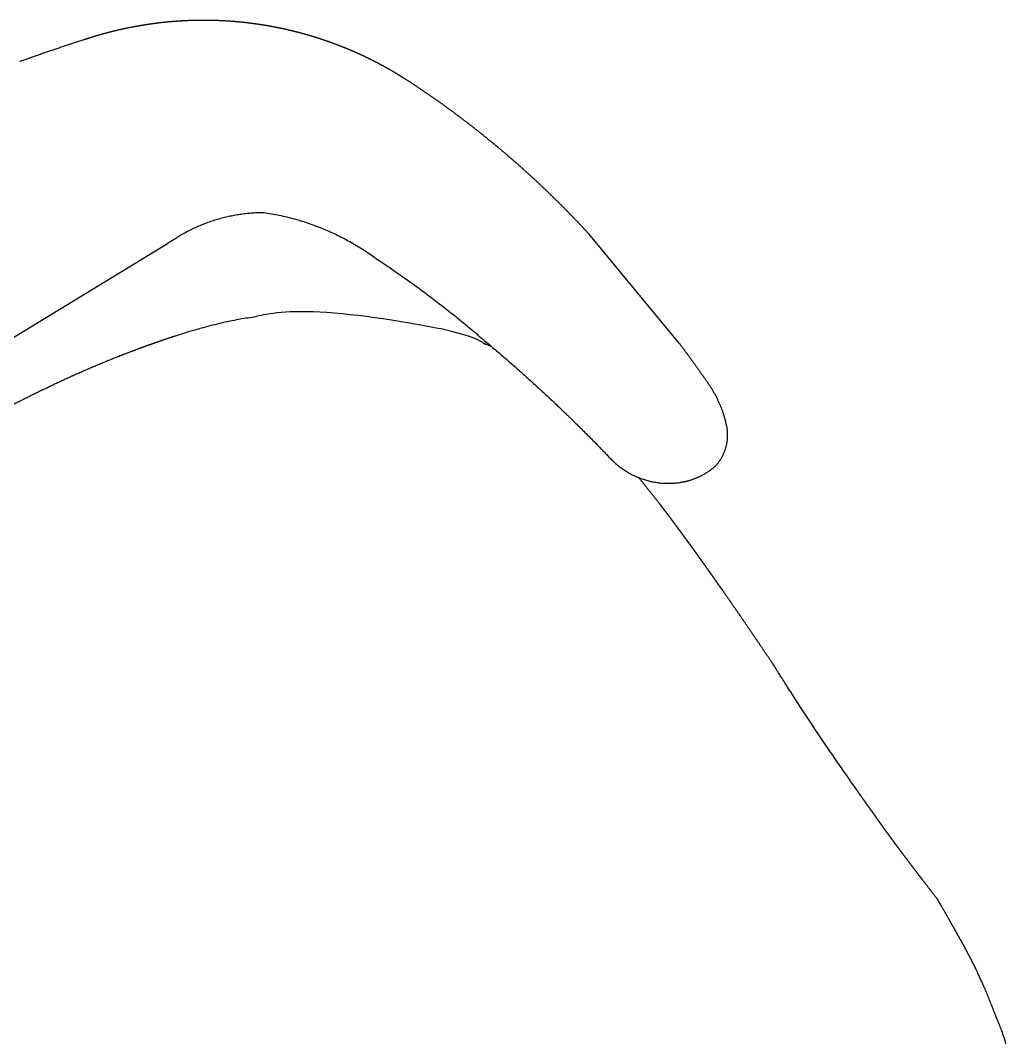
# Model space of a CAD drawing. Header units: inches. Extents: x 1174834 to 1369688, y -175882 to -108740.
# Drawn here: x 1351115.2 to 1351530.2, y -169100.2 to -168675.9 of the extents above; entities that cross this region are included whole.
import ezdxf

# ---------------------------------------------------------------- set-up
doc = ezdxf.new("R2010")
doc.units = ezdxf.units.IN
doc.header["$LTSCALE"] = 500
doc.header["$MEASUREMENT"] = 0
doc.linetypes.add('DASH', pattern=[0.35, 0.25, -0.1])
doc.layers.add('FF-FURN', color=51, linetype='Continuous')

# ---------------------------------------------------------------- blocks, each defined once
blk = doc.blocks.new('A$C48916692')
at = {"color": 3, "linetype": 'DASH', "ltscale": 150}
blk.add_lwpolyline([(10400.6, 7259.98), (10576.02, 6972.7), (10576.06, 6972.65), (10576.27, 6972.31), (10576.49, 6971.97), (10576.7, 6971.63), (10576.91, 6971.29), (10577.12, 6970.95), (10577.33, 6970.61), (10577.54, 6970.27), (10577.75, 6969.93), (10577.96, 6969.59), (10578.17, 6969.25), (10578.38, 6968.91), (10578.59, 6968.57), (10578.9, 6968.06), (10579.21, 6967.55), (10579.51, 6967.04), (10579.81, 6966.53), (10580.11, 6966.01), (10580.4, 6965.49), (10580.68, 6964.97), (10580.96, 6964.44), (10581.24, 6963.92), (10581.51, 6963.39), (10581.78, 6962.86), (10582.04, 6962.32), (10582.3, 6961.79), (10582.55, 6961.25), (10582.8, 6960.71), (10583.05, 6960.16), (10583.28, 6959.62), (10583.52, 6959.07), (10583.75, 6958.52), (10583.97, 6957.97), (10584.19, 6957.42), (10584.41, 6956.87), (10584.62, 6956.31), (10584.82, 6955.75), (10585.02, 6955.19), (10585.22, 6954.63), (10585.41, 6954.06), (10585.6, 6953.5), (10585.78, 6952.93), (10585.95, 6952.36), (10586.12, 6951.79), (10586.29, 6951.22), (10586.45, 6950.65), (10586.61, 6950.08), (10586.76, 6949.5), (10586.9, 6948.92), (10587.05, 6948.35), (10587.18, 6947.77), (10587.31, 6947.19), (10587.44, 6946.61), (10587.56, 6946.02), (10587.67, 6945.44), (10587.79, 6944.85), (10587.89, 6944.27), (10587.99, 6943.68), (10588.09, 6943.1), (10588.18, 6942.51), (10588.26, 6941.92), (10588.34, 6941.33), (10588.42, 6940.74), (10588.49, 6940.15), (10588.55, 6939.56), (10588.61, 6938.96), (10588.66, 6938.37), (10588.71, 6937.78), (10588.76, 6937.19), (10588.8, 6936.59), (10588.83, 6936), (10588.86, 6935.4), (10588.88, 6934.81), (10588.9, 6934.21), (10588.91, 6933.62), (10588.92, 6933.02), (10588.92, 6932.43), (10588.8, 6931.63), (10588.67, 6930.83), (10588.53, 6930.03), (10588.39, 6929.24), (10588.25, 6928.44), (10588.09, 6927.65), (10587.93, 6926.86), (10587.77, 6926.06), (10587.6, 6925.27), (10587.42, 6924.49), (10587.24, 6923.7), (10587.05, 6922.91), (10586.85, 6922.13), (10586.65, 6921.34), (10586.44, 6920.56), (10586.23, 6919.78), (10586.01, 6919), (10585.79, 6918.23), (10585.56, 6917.45), (10585.32, 6916.68), (10585.08, 6915.91), (10584.83, 6915.14), (10584.57, 6914.37), (10584.31, 6913.61), (10584.04, 6912.84), (10583.77, 6912.08), (10583.49, 6911.32), (10583.21, 6910.56), (10582.92, 6909.81), (10582.63, 6909.06), (10582.32, 6908.31), (10582.02, 6907.56), (10581.7, 6906.81), (10581.39, 6906.07), (10581.06, 6905.33), (10580.73, 6904.59), (10580.4, 6903.85), (10580.06, 6903.12), (10579.71, 6902.39), (10579.36, 6901.66), (10579, 6900.94), (10578.64, 6900.21), (10578.27, 6899.49), (10577.89, 6898.78), (10577.51, 6898.06), (10577.13, 6897.35), (10576.74, 6896.64), (10576.34, 6895.94), (10575.94, 6895.24), (10575.54, 6894.54), (10575.12, 6893.84), (10574.71, 6893.15), (10574.28, 6892.46), (10573.86, 6891.77), (10573.42, 6891.09), (10572.98, 6890.41), (10572.54, 6889.73), (10572.09, 6889.06), (10571.64, 6888.39), (10571.18, 6887.73), (10570.72, 6887.06), (10570.25, 6886.4), (10569.77, 6885.75), (10569.29, 6885.1), (10568.81, 6884.37), (10568.33, 6883.64), (10567.84, 6882.91), (10567.35, 6882.19), (10566.87, 6881.46), (10566.38, 6880.74), (10565.89, 6880.02), (10565.39, 6879.3), (10564.9, 6878.57), (10564.4, 6877.85), (10563.91, 6877.14), (10563.41, 6876.42), (10562.91, 6875.7), (10562.4, 6874.99), (10561.9, 6874.27), (10561.4, 6873.56), (10560.89, 6872.84), (10560.38, 6872.13), (10559.88, 6871.42), (10559.36, 6870.71), (10558.85, 6870), (10558.34, 6869.3), (10557.83, 6868.59), (10557.31, 6867.88), (10556.79, 6867.18), (10556.27, 6866.48), (10555.75, 6865.77), (10555.23, 6865.07), (10554.71, 6864.37), (10554.18, 6863.67), (10553.66, 6862.98), (10553.13, 6862.28), (10552.6, 6861.58), (10552.07, 6860.89), (10551.54, 6860.19), (10551, 6859.5), (10550.47, 6858.81), (10549.93, 6858.12), (10549.4, 6857.43), (10548.86, 6856.74), (10548.32, 6856.06), (10547.78, 6855.37), (10547.23, 6854.68), (10546.69, 6854), (10546.14, 6853.32), (10545.59, 6852.64), (10545.05, 6851.96), (10544.5, 6851.28), (10543.94, 6850.6), (10543.39, 6849.92), (10542.84, 6849.25), (10542.28, 6848.57), (10541.72, 6847.9), (10541.17, 6847.23), (10540.61, 6846.55), (10540.05, 6845.88), (10539.48, 6845.21), (10538.92, 6844.55), (10538.35, 6843.88), (10537.79, 6843.21), (10537.22, 6842.55), (10536.65, 6841.89), (10536.08, 6841.22), (10535.51, 6840.56), (10535.08, 6840.05), (10534.65, 6839.53), (10534.22, 6839.02), (10533.78, 6838.51), (10533.35, 6838), (10532.92, 6837.48), (10532.48, 6836.97), (10532.05, 6836.46), (10531.62, 6835.95), (10531.18, 6835.44), (10530.74, 6834.93), (10530.31, 6834.42), (10529.87, 6833.91), (10529.43, 6833.4), (10529, 6832.89), (10528.56, 6832.39), (10528.12, 6831.88), (10527.68, 6831.37), (10527.24, 6830.87), (10526.8, 6830.36), (10526.36, 6829.86), (10525.92, 6829.35), (10525.47, 6828.85), (10525.03, 6828.34), (10524.59, 6827.84), (10524.15, 6827.34), (10523.7, 6826.83), (10523.26, 6826.33), (10522.81, 6825.83), (10522.37, 6825.33), (10521.92, 6824.83), (10521.47, 6824.33), (10521.02, 6823.83), (10520.58, 6823.33), (10520.13, 6822.83), (10519.68, 6822.33), (10519.23, 6821.83), (10518.78, 6821.34), (10518.33, 6820.84), (10517.88, 6820.34), (10517.43, 6819.85), (10516.98, 6819.35), (10516.52, 6818.86), (10516.07, 6818.36), (10515.62, 6817.87), (10515.16, 6817.37), (10514.71, 6816.88), (10514.25, 6816.39), (10513.8, 6815.9), (10513.34, 6815.4), (10512.88, 6814.91), (10512.43, 6814.42), (10511.97, 6813.93), (10511.51, 6813.44), (10511.05, 6812.95), (10510.59, 6812.46), (10510.13, 6811.98), (10509.67, 6811.49), (10509.21, 6811), (10508.75, 6810.51), (10508.29, 6810.03), (10507.83, 6809.54), (10507.36, 6809.06), (10506.9, 6808.57), (10506.59, 6808.24), (10506.27, 6807.91), (10505.95, 6807.58), (10505.64, 6807.26), (10505.32, 6806.93), (10505, 6806.6), (10504.69, 6806.27), (10504.37, 6805.94), (10504.05, 6805.62), (10503.73, 6805.29), (10503.42, 6804.96), (10503.1, 6804.63), (10502.78, 6804.31), (10502.46, 6803.98), (10502.14, 6803.66), (10501.82, 6803.33), (10501.5, 6803), (10501.18, 6802.68), (10500.86, 6802.35), (10500.54, 6802.03), (10500.22, 6801.7), (10499.9, 6801.38), (10499.58, 6801.05), (10499.26, 6800.73), (10498.94, 6800.41), (10498.62, 6800.08), (10498.3, 6799.76), (10497.98, 6799.44), (10497.65, 6799.11), (10497.33, 6798.79), (10497.01, 6798.47), (10496.69, 6798.15), (10496.36, 6797.82), (10496.04, 6797.5), (10495.72, 6797.18), (10495.39, 6796.86), (10495.07, 6796.54), (10494.75, 6796.22), (10494.42, 6795.9), (10494.1, 6795.58), (10493.77, 6795.26), (10493.45, 6794.94), (10493.12, 6794.62), (10492.8, 6794.3), (10492.47, 6793.98), (10492.15, 6793.66), (10491.82, 6793.34), (10491.49, 6793.02), (10491.17, 6792.7), (10490.84, 6792.38), (10490.51, 6792.06), (10490.19, 6791.75), (10489.86, 6791.43), (10489.53, 6791.11), (10489.2, 6790.79), (10488.88, 6790.48), (10488.55, 6790.16), (10488.22, 6789.84), (10487.89, 6789.53), (10487.56, 6789.21), (10487.23, 6788.9), (10486.9, 6788.58), (10486.57, 6788.27), (10486.24, 6787.95), (10485.89, 6787.61), (10485.54, 6787.26), (10485.19, 6786.9), (10484.85, 6786.55), (10484.52, 6786.18), (10484.19, 6785.81), (10483.87, 6785.44), (10483.55, 6785.06), (10483.24, 6784.68), (10482.93, 6784.29), (10482.63, 6783.9), (10482.34, 6783.5), (10482.05, 6783.1), (10481.77, 6782.69), (10481.49, 6782.29), (10481.22, 6781.87), (10480.96, 6781.45), (10480.7, 6781.03), (10480.45, 6780.61), (10480.2, 6780.18), (10479.96, 6779.75), (10479.73, 6779.31), (10479.51, 6778.87), (10479.29, 6778.43), (10479.07, 6777.98), (10478.87, 6777.54), (10478.67, 6777.08), (10478.48, 6776.63), (10478.29, 6776.17), (10478.11, 6775.71), (10477.94, 6775.25), (10477.77, 6774.78), (10477.62, 6774.31), (10477.46, 6773.84), (10477.32, 6773.37), (10477.18, 6772.9), (10477.05, 6772.42), (10476.93, 6771.94), (10476.81, 6771.46), (10476.7, 6770.98), (10476.6, 6770.5), (10476.51, 6770.01), (10476.42, 6769.53), (10476.34, 6769.04), (10476.27, 6768.55), (10476.2, 6768.06), (10476.14, 6767.57), (10476.09, 6767.08), (10476.05, 6766.59), (10476.01, 6766.1), (10475.98, 6765.6), (10475.96, 6765.11), (10475.95, 6764.62), (10475.94, 6764.12), (10475.94, 6763.63), (10475.95, 6763.13), (10475.96, 6762.64), (10475.98, 6762.15), (10476.01, 6761.65), (10476.05, 6761.16), (10476.09, 6760.67), (10476.14, 6760.18), (10476.2, 6759.69), (10476.27, 6759.2), (10476.31, 6758.94), (10476.35, 6758.67), (10476.39, 6758.41), (10476.43, 6758.15), (10476.48, 6757.89), (10476.53, 6757.63), (10476.58, 6757.37), (10476.64, 6757.11), (10476.69, 6756.85), (10476.75, 6756.59), (10476.82, 6756.33), (10476.88, 6756.07), (10476.95, 6755.82), (10477.02, 6755.56), (10477.09, 6755.31), (10477.16, 6755.05), (10477.24, 6754.8), (10477.31, 6754.54), (10477.4, 6754.29), (10477.48, 6754.04), (10477.56, 6753.79), (10477.65, 6753.54), (10477.74, 6753.29), (10477.83, 6753.04), (10477.93, 6752.79), (10478.03, 6752.54), (10478.12, 6752.3), (10478.23, 6752.05), (10478.33, 6751.81), (10478.44, 6751.56), (10478.54, 6751.32), (10478.66, 6751.08), (10478.77, 6750.84), (10478.88, 6750.6), (10479, 6750.36), (10479.12, 6750.13), (10479.24, 6749.89), (10479.37, 6749.66), (10479.49, 6749.42), (10479.62, 6749.19), (10479.75, 6748.96), (10479.88, 6748.73), (10480.02, 6748.5), (10480.15, 6748.27), (10480.29, 6748.05), (10480.43, 6747.82), (10480.58, 6747.6), (10480.72, 6747.38), (10480.87, 6747.15), (10481.02, 6746.93), (10481.17, 6746.72), (10481.32, 6746.5), (10481.48, 6746.28), (10481.63, 6746.07), (10481.79, 6745.86), (10481.95, 6745.65), (10482.12, 6745.44), (10482.28, 6745.23), (10482.45, 6745.02), (10482.62, 6744.82), (10482.79, 6744.62), (10482.96, 6744.41), (10483.14, 6744.21), (10483.31, 6744.02), (10483.52, 6743.83), (10483.73, 6743.65), (10483.95, 6743.46), (10484.17, 6743.29), (10484.39, 6743.11), (10484.61, 6742.94), (10484.84, 6742.77), (10485.06, 6742.61), (10485.3, 6742.45), (10485.53, 6742.29), (10485.76, 6742.14), (10486, 6741.99), (10486.24, 6741.84), (10486.48, 6741.69), (10486.73, 6741.55), (10486.97, 6741.42), (10487.22, 6741.29), (10487.47, 6741.16), (10487.72, 6741.03), (10487.97, 6740.91), (10488.23, 6740.79), (10488.49, 6740.68), (10488.74, 6740.57), (10489, 6740.46), (10489.27, 6740.36), (10489.53, 6740.26), (10489.79, 6740.17), (10490.06, 6740.07), (10490.33, 6739.99), (10490.6, 6739.9), (10490.87, 6739.83), (10491.14, 6739.75), (10491.41, 6739.68), (10491.68, 6739.61), (10491.96, 6739.55), (10492.23, 6739.49), (10492.51, 6739.44), (10492.78, 6739.39), (10493.06, 6739.34), (10493.34, 6739.3), (10493.62, 6739.26), (10493.9, 6739.23), (10494.18, 6739.2), (10494.46, 6739.17), (10494.74, 6739.15), (10495.02, 6739.13), (10495.3, 6739.12), (10495.58, 6739.11), (10495.86, 6739.1), (10496.14, 6739.1), (10496.42, 6739.1), (10496.7, 6739.11), (10496.98, 6739.12), (10497.26, 6739.14), (10497.54, 6739.16), (10497.82, 6739.18), (10498.1, 6739.21), (10498.38, 6739.24), (10498.66, 6739.28), (10498.94, 6739.32), (10499.22, 6739.37), (10499.49, 6739.41), (10499.77, 6739.47), (10500.05, 6739.52), (10500.34, 6739.59), (10500.64, 6739.66), (10500.93, 6739.73), (10501.22, 6739.8), (10501.52, 6739.87), (10501.81, 6739.94), (10502.1, 6740.02), (10502.4, 6740.1), (10502.69, 6740.18), (10502.98, 6740.26), (10503.27, 6740.34), (10503.56, 6740.43), (10503.85, 6740.51), (10504.14, 6740.6), (10504.43, 6740.69), (10504.71, 6740.79), (10505, 6740.88), (10505.29, 6740.98), (10505.57, 6741.07), (10505.86, 6741.17), (10506.14, 6741.27), (10506.43, 6741.38), (10506.71, 6741.48), (10506.99, 6741.59), (10507.28, 6741.7), (10507.56, 6741.81), (10507.84, 6741.92), (10508.12, 6742.03), (10508.4, 6742.15), (10508.68, 6742.26), (10508.96, 6742.38), (10509.23, 6742.5), (10509.51, 6742.62), (10509.79, 6742.75), (10510.06, 6742.87), (10510.34, 6743), (10510.61, 6743.13), (10510.88, 6743.26), (10511.15, 6743.39), (10511.43, 6743.53), (10511.7, 6743.66), (10511.96, 6743.8), (10512.23, 6743.94), (10512.5, 6744.08), (10512.77, 6744.22), (10513.03, 6744.36), (10513.3, 6744.51), (10513.56, 6744.66), (10513.83, 6744.8), (10514.09, 6744.95), (10514.35, 6745.11), (10514.61, 6745.26), (10514.87, 6745.41), (10515.13, 6745.57), (10515.39, 6745.73), (10515.64, 6745.89), (10515.9, 6746.05), (10516.15, 6746.21), (10516.41, 6746.38), (10516.66, 6746.54), (10516.91, 6746.71), (10517.16, 6746.88), (10517.41, 6747.05), (10517.66, 6747.23), (10517.92, 6747.41), (10518.19, 6747.59), (10518.46, 6747.78), (10518.72, 6747.96), (10518.99, 6748.15), (10519.25, 6748.33), (10519.51, 6748.52), (10519.78, 6748.7), (10520.04, 6748.89), (10520.31, 6749.08), (10520.57, 6749.26), (10520.84, 6749.45), (10521.1, 6749.63), (10521.37, 6749.82), (10521.63, 6750.01), (10521.89, 6750.19), (10522.16, 6750.38), (10522.42, 6750.57), (10522.68, 6750.75), (10522.95, 6750.94), (10523.21, 6751.13), (10523.47, 6751.32), (10523.74, 6751.5), (10524, 6751.69), (10524.26, 6751.88), (10524.53, 6752.07), (10524.79, 6752.26), (10525.05, 6752.44), (10525.31, 6752.63), (10525.57, 6752.82), (10525.84, 6753.01), (10526.1, 6753.2), (10526.36, 6753.39), (10526.62, 6753.58), (10526.88, 6753.77), (10527.15, 6753.96), (10527.41, 6754.15), (10527.67, 6754.34), (10527.93, 6754.53), (10528.19, 6754.72), (10528.45, 6754.91), (10528.71, 6755.1), (10528.97, 6755.29), (10529.24, 6755.48), (10529.5, 6755.67), (10529.76, 6755.86), (10530.02, 6756.05), (10530.28, 6756.25), (10530.54, 6756.44), (10530.8, 6756.63), (10531.06, 6756.82), (10531.32, 6757.01), (10531.58, 6757.21), (10531.84, 6757.4), (10532.1, 6757.59), (10532.36, 6757.78), (10532.61, 6757.98), (10532.87, 6758.17), (10533.13, 6758.36), (10533.39, 6758.56), (10533.65, 6758.75), (10533.91, 6758.94), (10534.17, 6759.14), (10534.43, 6759.33), (10579.97, 6796.99), (10580.15, 6797.16), (10580.33, 6797.33), (10580.51, 6797.49), (10580.69, 6797.66), (10580.87, 6797.83), (10581.05, 6797.99), (10581.23, 6798.16), (10581.41, 6798.33), (10581.59, 6798.49), (10581.77, 6798.66), (10581.95, 6798.83), (10582.13, 6799), (10582.31, 6799.16), (10582.49, 6799.33), (10582.67, 6799.5), (10582.85, 6799.67), (10583.03, 6799.84), (10583.21, 6800), (10583.39, 6800.17), (10583.56, 6800.34), (10583.74, 6800.51), (10583.92, 6800.68), (10584.1, 6800.85), (10584.28, 6801.01), (10584.46, 6801.18), (10584.64, 6801.35), (10584.81, 6801.52), (10584.99, 6801.69), (10585.17, 6801.86), (10585.35, 6802.03), (10585.52, 6802.2), (10585.7, 6802.37), (10585.88, 6802.54), (10586.06, 6802.71), (10586.23, 6802.88), (10586.41, 6803.05), (10586.59, 6803.22), (10586.76, 6803.39), (10586.94, 6803.56), (10587.12, 6803.73), (10587.29, 6803.9), (10587.47, 6804.07), (10587.65, 6804.24), (10587.82, 6804.42), (10588, 6804.59), (10588.18, 6804.76), (10588.35, 6804.93), (10588.53, 6805.1), (10588.7, 6805.27), (10588.88, 6805.44), (10589.06, 6805.62), (10589.23, 6805.79), (10589.41, 6805.96), (10589.58, 6806.13), (10589.76, 6806.31), (10589.93, 6806.48), (10590.11, 6806.65), (10590.28, 6806.82), (10590.46, 6807), (10590.63, 6807.17), (10590.81, 6807.34), (10590.98, 6807.51), (10591.16, 6807.69), (10591.33, 6807.86), (10591.5, 6808.03), (10591.68, 6808.21), (10591.85, 6808.38), (10592.03, 6808.56), (10592.2, 6808.73), (10592.37, 6808.9), (10592.55, 6809.08), (10592.72, 6809.25), (10592.89, 6809.43), (10593.07, 6809.6), (10593.24, 6809.78), (10593.41, 6809.95), (10593.59, 6810.13), (10593.76, 6810.3), (10593.93, 6810.48), (10594.1, 6810.65), (10594.28, 6810.83), (10594.45, 6811), (10594.62, 6811.18), (10594.79, 6811.35), (10594.97, 6811.53), (10595.14, 6811.7), (10595.31, 6811.88), (10595.48, 6812.06), (10595.65, 6812.23), (10595.82, 6812.41), (10596, 6812.59), (10596.17, 6812.76), (10596.34, 6812.94), (10596.51, 6813.11), (10596.68, 6813.29), (10596.85, 6813.47), (10597.02, 6813.65), (10597.19, 6813.82), (10597.36, 6814), (10597.53, 6814.18), (10597.71, 6814.36), (10597.88, 6814.53), (10598.05, 6814.71), (10598.22, 6814.89), (10598.39, 6815.07), (10598.56, 6815.24), (10598.73, 6815.42), (10598.9, 6815.6), (10599.06, 6815.78), (10599.23, 6815.96), (10599.4, 6816.14), (10599.57, 6816.31), (10599.74, 6816.49), (10599.91, 6816.67), (10600.08, 6816.85), (10600.25, 6817.03), (10600.42, 6817.21), (10600.59, 6817.39), (10600.75, 6817.57), (10600.92, 6817.75), (10601.09, 6817.93), (10601.26, 6818.11), (10601.43, 6818.29), (10601.6, 6818.47), (10601.76, 6818.65), (10601.93, 6818.83), (10602.1, 6819.01), (10602.27, 6819.19), (10602.43, 6819.37), (10602.6, 6819.55), (10602.77, 6819.73), (10602.94, 6819.91), (10603.1, 6820.09), (10603.27, 6820.27), (10603.44, 6820.45), (10603.6, 6820.63), (10603.77, 6820.82), (10603.94, 6821), (10604.1, 6821.18), (10604.27, 6821.36), (10604.43, 6821.54), (10604.6, 6821.72), (10604.77, 6821.91), (10604.93, 6822.09), (10605.1, 6822.27), (10605.26, 6822.45), (10605.43, 6822.64), (10605.59, 6822.82), (10605.76, 6823), (10605.92, 6823.18), (10606.09, 6823.37), (10606.25, 6823.55), (10606.42, 6823.73), (10606.58, 6823.92), (10606.75, 6824.1), (10606.91, 6824.28), (10607.08, 6824.47), (10607.24, 6824.65), (10607.41, 6824.83), (10607.57, 6825.02), (10607.73, 6825.2), (10607.9, 6825.38), (10608.06, 6825.57), (10608.22, 6825.75), (10608.39, 6825.94), (10608.55, 6826.12), (10608.71, 6826.3), (10608.88, 6826.49), (10609.04, 6826.67), (10609.2, 6826.86), (10609.37, 6827.04), (10609.53, 6827.23), (10609.69, 6827.41), (10609.85, 6827.6), (10610.02, 6827.78), (10610.18, 6827.97), (10610.34, 6828.16), (10610.5, 6828.34), (10610.66, 6828.53), (10610.83, 6828.71), (10610.99, 6828.9), (10611.15, 6829.08), (10611.31, 6829.27), (10611.47, 6829.46), (10611.63, 6829.64), (10611.79, 6829.83), (10611.95, 6830.02), (10612.11, 6830.2), (10612.28, 6830.39), (10612.44, 6830.58), (10612.6, 6830.76), (10612.76, 6830.95), (10612.92, 6831.14), (10613.08, 6831.32), (10613.24, 6831.51), (10613.4, 6831.7), (10613.56, 6831.89), (10613.72, 6832.07), (10613.88, 6832.26), (10614.04, 6832.45), (10614.19, 6832.64), (10614.35, 6832.82), (10614.51, 6833.01), (10614.67, 6833.2), (10614.83, 6833.39), (10614.99, 6833.58), (10615.15, 6833.77), (10615.31, 6833.95), (10615.47, 6834.14), (10615.62, 6834.33), (10615.78, 6834.52), (10615.94, 6834.71), (10616.1, 6834.9), (10616.26, 6835.09), (10616.41, 6835.28), (10616.57, 6835.47), (10616.73, 6835.66), (10616.89, 6835.85), (10617.04, 6836.04), (10617.2, 6836.22), (10617.36, 6836.41), (10617.51, 6836.6), (10617.67, 6836.79), (10617.83, 6836.98), (10617.98, 6837.17), (10618.14, 6837.37), (10618.3, 6837.56), (10618.45, 6837.75), (10618.61, 6837.94), (10618.76, 6838.13), (10618.92, 6838.32), (10619.08, 6838.51), (10619.23, 6838.7), (10619.39, 6838.89), (10619.54, 6839.08), (10619.7, 6839.27), (10619.85, 6839.46), (10620.01, 6839.66), (10620.16, 6839.85), (10620.32, 6840.04), (10620.47, 6840.23), (10620.63, 6840.42), (10620.78, 6840.62), (10620.93, 6840.81), (10621.09, 6841), (10621.24, 6841.19), (10621.4, 6841.38), (10621.55, 6841.58), (10621.7, 6841.77), (10621.86, 6841.96), (10622.01, 6842.15), (10622.16, 6842.35), (10622.32, 6842.54), (10622.47, 6842.73), (10622.62, 6842.93), (10622.78, 6843.12), (10622.93, 6843.31), (10623.08, 6843.51), (10623.23, 6843.7), (10623.39, 6843.89), (10623.54, 6844.09), (10623.69, 6844.28), (10623.84, 6844.47), (10623.99, 6844.67), (10624.14, 6844.86), (10624.3, 6845.06), (10624.45, 6845.25), (10624.6, 6845.44), (10624.75, 6845.64), (10624.9, 6845.83), (10625.05, 6846.03), (10625.2, 6846.22), (10625.35, 6846.42), (10625.5, 6846.61), (10625.65, 6846.81), (10625.81, 6847), (10625.96, 6847.2), (10626.11, 6847.39), (10626.26, 6847.59), (10626.41, 6847.78), (10626.56, 6847.98), (10626.7, 6848.17), (10626.85, 6848.37), (10627, 6848.56), (10627.15, 6848.76), (10627.3, 6848.96), (10627.45, 6849.15), (10627.6, 6849.35), (10627.75, 6849.54), (10627.9, 6849.74), (10628.05, 6849.94), (10628.19, 6850.13), (10628.34, 6850.33), (10628.49, 6850.53), (10628.64, 6850.72), (10628.79, 6850.92), (10628.93, 6851.12), (10629.08, 6851.31), (10629.23, 6851.51), (10629.38, 6851.71), (10629.52, 6851.9), (10629.67, 6852.1), (10629.82, 6852.3), (10629.96, 6852.5), (10630.11, 6852.69), (10630.26, 6852.89), (10630.4, 6853.09), (10630.55, 6853.29), (10630.7, 6853.48), (10630.84, 6853.68), (10630.99, 6853.88), (10631.14, 6854.08), (10631.28, 6854.28), (10631.43, 6854.48), (10631.57, 6854.67), (10631.72, 6854.87), (10631.86, 6855.07), (10632.01, 6855.27), (10632.15, 6855.47), (10632.3, 6855.67), (10632.44, 6855.87), (10632.59, 6856.06), (10632.73, 6856.26), (10632.88, 6856.46), (10633.02, 6856.66), (10633.16, 6856.86), (10633.31, 6857.06), (10633.45, 6857.26), (10633.6, 6857.46), (10633.74, 6857.66), (10633.88, 6857.86), (10634.03, 6858.06), (10634.17, 6858.26), (10634.31, 6858.46), (10634.46, 6858.66), (10634.6, 6858.86), (10634.74, 6859.06), (10634.88, 6859.26), (10635.03, 6859.46), (10635.17, 6859.66), (10635.31, 6859.86), (10635.45, 6860.06), (10635.6, 6860.26), (10635.74, 6860.46), (10635.88, 6860.67), (10636.02, 6860.87), (10636.16, 6861.07), (10636.3, 6861.27), (10636.44, 6861.47), (10636.59, 6861.67), (10636.73, 6861.87), (10636.87, 6862.07), (10637.01, 6862.28), (10637.15, 6862.48), (10637.29, 6862.68), (10637.43, 6862.88), (10637.57, 6863.08), (10637.71, 6863.28), (10637.85, 6863.49), (10637.99, 6863.69), (10638.13, 6863.89), (10638.27, 6864.09), (10638.41, 6864.3), (10638.55, 6864.5), (10638.69, 6864.7), (10638.82, 6864.9), (10638.96, 6865.11), (10639.1, 6865.31), (10639.24, 6865.51), (10639.38, 6865.71), (10639.52, 6865.92), (10639.66, 6866.12), (10639.79, 6866.32), (10639.93, 6866.53), (10640.07, 6866.73), (10640.21, 6866.93), (10640.35, 6867.14), (10640.48, 6867.34), (10640.62, 6867.54), (10640.76, 6867.75), (10640.89, 6867.95), (10641.03, 6868.16), (10641.17, 6868.36), (10641.3, 6868.56), (10641.44, 6868.77), (10641.58, 6868.97), (10641.71, 6869.18), (10641.85, 6869.38), (10641.99, 6869.59), (10642.12, 6869.79), (10642.26, 6869.99), (10642.39, 6870.2), (10642.53, 6870.4), (10642.66, 6870.61), (10642.8, 6870.81), (10642.93, 6871.02), (10643.07, 6871.22), (10643.2, 6871.43), (10643.34, 6871.63), (10643.47, 6871.84), (10643.61, 6872.04), (10643.74, 6872.25), (10643.88, 6872.45), (10644.01, 6872.66), (10644.14, 6872.87), (10644.28, 6873.07), (10644.41, 6873.28), (10644.55, 6873.48), (10644.68, 6873.69), (10644.75, 6873.79), (10644.75, 6873.81), (10644.76, 6873.81), (10644.76, 6873.81), (10644.76, 6873.81), (10644.76, 6873.82), (10644.76, 6873.82), (10644.78, 6873.85), (10644.83, 6873.92), (10644.92, 6874.06), (10645, 6874.2), (10645.09, 6874.34), (10645.18, 6874.48), (10645.27, 6874.62), (10645.35, 6874.76), (10645.44, 6874.9), (10645.53, 6875.04), (10645.61, 6875.18), (10645.7, 6875.32), (10645.79, 6875.46), (10645.87, 6875.6), (10645.96, 6875.74), (10646.04, 6875.88), (10646.13, 6876.02), (10646.22, 6876.16), (10646.3, 6876.31), (10646.39, 6876.45), (10646.47, 6876.59), (10646.56, 6876.73), (10646.64, 6876.87), (10646.73, 6877.01), (10646.81, 6877.15), (10646.9, 6877.3), (10646.98, 6877.44), (10647.07, 6877.58), (10647.15, 6877.72), (10647.24, 6877.87), (10647.32, 6878.01), (10647.4, 6878.15), (10647.49, 6878.29), (10647.57, 6878.44), (10647.65, 6878.58), (10647.74, 6878.72), (10647.82, 6878.87), (10647.9, 6879.01), (10647.99, 6879.15), (10648.07, 6879.3), (10648.15, 6879.44), (10648.24, 6879.58), (10648.32, 6879.73), (10648.4, 6879.87), (10648.48, 6880.02), (10648.56, 6880.16), (10648.65, 6880.3), (10648.73, 6880.45), (10648.81, 6880.59), (10648.89, 6880.74), (10648.97, 6880.88), (10649.05, 6881.03), (10649.14, 6881.17), (10649.22, 6881.32), (10649.3, 6881.46), (10649.38, 6881.61), (10649.46, 6881.75), (10649.54, 6881.9), (10649.62, 6882.05), (10649.7, 6882.19), (10649.78, 6882.34), (10649.86, 6882.48), (10649.94, 6882.63), (10650.02, 6882.78), (10650.1, 6882.92), (10650.18, 6883.07), (10650.26, 6883.22), (10650.34, 6883.36), (10650.41, 6883.51), (10650.49, 6883.66), (10650.57, 6883.8), (10650.65, 6883.95), (10650.73, 6884.1), (10650.81, 6884.25), (10650.88, 6884.39), (10650.96, 6884.54), (10651.04, 6884.69), (10651.12, 6884.84), (10651.2, 6884.99), (10651.27, 6885.13), (10651.35, 6885.28), (10651.43, 6885.43), (10651.5, 6885.58), (10651.58, 6885.73), (10651.66, 6885.88), (10651.73, 6886.03), (10651.81, 6886.18), (10651.89, 6886.32), (10651.96, 6886.47), (10652.04, 6886.62), (10652.11, 6886.77), (10652.19, 6886.92), (10652.27, 6887.07), (10652.34, 6887.22), (10652.42, 6887.37), (10652.49, 6887.52), (10652.57, 6887.67), (10652.64, 6887.82), (10652.72, 6887.97), (10652.79, 6888.12), (10652.86, 6888.27), (10652.94, 6888.42), (10653.01, 6888.57), (10653.09, 6888.72), (10653.16, 6888.88), (10653.23, 6889.03), (10653.31, 6889.18), (10653.38, 6889.33), (10653.45, 6889.48), (10653.53, 6889.63), (10653.6, 6889.78), (10653.67, 6889.93), (10653.74, 6890.09), (10653.82, 6890.24), (10653.89, 6890.39), (10653.96, 6890.54), (10654.03, 6890.69), (10654.1, 6890.85), (10654.18, 6891), (10654.25, 6891.15), (10654.32, 6891.3), (10654.39, 6891.46), (10654.46, 6891.61), (10654.53, 6891.76), (10654.6, 6891.92), (10654.67, 6892.07), (10654.74, 6892.22), (10654.81, 6892.37), (10654.88, 6892.53), (10654.95, 6892.68), (10655.02, 6892.84), (10655.09, 6892.99), (10655.16, 6893.14), (10655.23, 6893.3), (10655.3, 6893.45), (10655.37, 6893.6), (10655.44, 6893.76), (10655.51, 6893.91), (10655.58, 6894.07), (10655.64, 6894.22), (10655.71, 6894.38), (10655.78, 6894.53), (10655.85, 6894.69), (10655.92, 6894.84), (10655.98, 6895), (10656.05, 6895.15), (10656.12, 6895.31), (10656.19, 6895.46), (10656.25, 6895.62), (10656.32, 6895.77), (10656.39, 6895.93), (10656.45, 6896.08), (10656.52, 6896.24), (10656.59, 6896.4), (10656.65, 6896.55), (10656.72, 6896.71), (10656.78, 6896.86), (10656.85, 6897.02), (10656.91, 6897.18), (10656.98, 6897.33), (10657.04, 6897.49), (10657.11, 6897.65), (10657.17, 6897.8), (10657.24, 6897.96), (10657.3, 6898.12), (10657.37, 6898.27), (10657.43, 6898.43), (10657.5, 6898.59), (10657.56, 6898.74), (10657.62, 6898.9), (10657.69, 6899.06), (10657.75, 6899.22), (10657.81, 6899.37), (10657.88, 6899.53), (10657.94, 6899.69), (10658, 6899.85), (10658.06, 6900.01), (10658.13, 6900.16), (10658.19, 6900.32), (10658.25, 6900.48), (10658.31, 6900.64), (10658.37, 6900.8), (10658.44, 6900.96), (10658.5, 6901.11), (10658.56, 6901.27), (10658.62, 6901.43), (10658.68, 6901.59), (10658.74, 6901.75), (10658.8, 6901.91), (10658.86, 6902.07), (10658.92, 6902.23), (10658.98, 6902.39), (10659.04, 6902.55), (10659.1, 6902.7), (10659.16, 6902.86), (10659.22, 6903.02), (10659.28, 6903.18), (10659.34, 6903.34), (10659.4, 6903.5), (10659.46, 6903.66), (10659.51, 6903.82), (10659.57, 6903.98), (10659.63, 6904.14), (10659.69, 6904.3), (10659.75, 6904.46), (10659.8, 6904.62), (10659.86, 6904.79), (10659.92, 6904.95), (10659.98, 6905.11), (10660.03, 6905.27), (10660.09, 6905.43), (10660.15, 6905.59), (10660.2, 6905.75), (10660.26, 6905.91), (10660.32, 6906.07), (10660.37, 6906.23), (10660.43, 6906.4), (10660.48, 6906.56), (10660.54, 6906.72), (10660.6, 6906.88), (10660.65, 6907.04), (10660.71, 6907.2), (10660.76, 6907.37), (10660.82, 6907.53), (10660.87, 6907.69), (10660.92, 6907.85), (10660.98, 6908.01), (10661.03, 6908.18), (10661.09, 6908.34), (10661.14, 6908.5), (10661.19, 6908.66), (10661.25, 6908.83), (10661.3, 6908.99), (10661.35, 6909.15), (10661.41, 6909.31), (10661.46, 6909.48), (10661.51, 6909.64), (10661.56, 6909.8), (10661.62, 6909.96), (10661.67, 6910.13), (10661.72, 6910.29), (10661.77, 6910.45), (10661.82, 6910.62), (10661.87, 6910.78), (10661.92, 6910.94), (10661.98, 6911.11), (10662.03, 6911.27), (10662.08, 6911.44), (10662.13, 6911.6), (10662.18, 6911.76), (10662.23, 6911.93), (10662.28, 6912.09), (10662.33, 6912.26), (10662.38, 6912.42), (10662.43, 6912.58), (10662.47, 6912.75), (10662.52, 6912.91), (10662.57, 6913.08), (10662.62, 6913.24), (10662.67, 6913.41), (10662.72, 6913.57), (10662.77, 6913.73), (10662.81, 6913.9), (10662.86, 6914.06), (10662.91, 6914.23), (10662.96, 6914.39), (10663, 6914.56), (10663.05, 6914.72), (10663.1, 6914.89), (10663.14, 6915.05), (10663.19, 6915.22), (10663.24, 6915.39), (10663.28, 6915.55), (10663.33, 6915.72), (10663.38, 6915.88), (10663.42, 6916.05), (10663.47, 6916.21), (10663.51, 6916.38), (10663.56, 6916.54), (10663.6, 6916.71), (10663.65, 6916.88), (10663.69, 6917.04), (10663.74, 6917.21), (10663.78, 6917.37), (10663.82, 6917.54), (10663.87, 6917.71), (10663.91, 6917.87), (10663.95, 6918.04), (10664, 6918.21), (10664.04, 6918.37), (10664.08, 6918.54), (10664.13, 6918.71), (10664.17, 6918.87), (10664.21, 6919.04), (10664.25, 6919.21), (10664.3, 6919.37), (10664.34, 6919.54), (10664.38, 6919.71), (10664.42, 6919.87), (10664.46, 6920.04), (10664.5, 6920.21), (10664.54, 6920.37), (10664.59, 6920.54), (10664.63, 6920.71), (10664.67, 6920.88), (10664.71, 6921.04), (10664.75, 6921.21), (10664.79, 6921.38), (10664.83, 6921.55), (10664.87, 6921.71), (10664.91, 6921.88), (10664.94, 6922.05), (10664.98, 6922.22), (10665.02, 6922.38), (10665.06, 6922.55), (10665.1, 6922.72), (10665.14, 6922.89), (10665.18, 6923.06), (10665.21, 6923.22), (10665.25, 6923.39), (10665.29, 6923.56), (10665.33, 6923.73), (10665.36, 6923.9), (10665.4, 6924.06), (10665.44, 6924.23), (10665.47, 6924.4), (10665.51, 6924.57), (10665.55, 6924.74), (10665.58, 6924.91), (10665.62, 6925.08), (10665.65, 6925.24), (10665.69, 6925.41), (10665.72, 6925.58), (10665.76, 6925.75), (10665.8, 6925.92), (10665.83, 6926.09), (10665.86, 6926.26), (10665.9, 6926.43), (10665.93, 6926.6), (10665.97, 6926.76), (10666, 6926.93), (10666.03, 6927.1), (10666.07, 6927.27), (10666.1, 6927.44), (10666.13, 6927.61), (10666.17, 6927.78), (10666.2, 6927.95), (10666.23, 6928.12), (10666.27, 6928.29), (10666.3, 6928.46), (10666.33, 6928.63), (10666.36, 6928.8), (10666.39, 6928.97), (10666.42, 6929.14), (10666.46, 6929.31), (10666.49, 6929.48), (10666.52, 6929.64), (10666.55, 6929.81), (10666.58, 6929.98), (10666.61, 6930.15), (10666.64, 6930.32), (10666.67, 6930.49), (10666.7, 6930.66), (10666.73, 6930.83), (10666.76, 6931), (10666.79, 6931.17), (10666.82, 6931.34), (10666.85, 6931.52), (10666.87, 6931.69), (10666.9, 6931.86), (10666.93, 6932.03), (10666.96, 6932.2), (10666.99, 6932.37), (10667.01, 6932.54), (10667.04, 6932.71), (10667.07, 6932.88), (10667.1, 6933.05), (10667.12, 6933.22), (10667.15, 6933.39), (10667.18, 6933.56), (10667.2, 6933.73), (10667.23, 6933.9), (10667.26, 6934.07), (10667.28, 6934.24), (10667.31, 6934.41), (10667.33, 6934.58), (10667.36, 6934.76), (10667.38, 6934.93), (10667.41, 6935.1), (10667.43, 6935.27), (10667.46, 6935.44), (10667.48, 6935.61), (10667.51, 6935.78), (10667.53, 6935.95), (10667.55, 6936.12), (10667.58, 6936.29), (10667.6, 6936.47), (10667.62, 6936.64), (10667.65, 6936.81), (10667.67, 6936.98), (10667.69, 6937.15), (10667.71, 6937.32), (10667.74, 6937.49), (10667.76, 6937.66), (10667.78, 6937.83), (10667.8, 6938.01), (10667.82, 6938.18), (10667.85, 6938.35), (10667.87, 6938.52), (10667.89, 6938.69), (10667.91, 6938.86), (10667.93, 6939.03), (10667.95, 6939.21), (10667.97, 6939.38), (10667.99, 6939.55), (10668.01, 6939.72), (10668.03, 6939.89), (10668.05, 6940.06), (10668.07, 6940.24), (10668.09, 6940.41), (10668.11, 6940.58), (10668.12, 6940.75), (10668.14, 6940.92), (10668.16, 6941.09), (10668.18, 6941.27), (10668.2, 6941.44), (10668.22, 6941.61), (10668.23, 6941.78), (10668.25, 6941.95), (10668.27, 6942.13), (10668.28, 6942.3), (10668.3, 6942.47), (10668.32, 6942.64), (10668.33, 6942.81), (10668.35, 6942.98), (10668.37, 6943.16), (10668.38, 6943.33), (10668.4, 6943.5), (10668.41, 6943.67), (10668.43, 6943.84), (10668.44, 6944.02), (10668.46, 6944.19), (10668.47, 6944.36), (10668.49, 6944.53), (10668.5, 6944.7), (10668.52, 6944.88), (10668.53, 6945.05), (10668.54, 6945.22), (10668.56, 6945.39), (10668.57, 6945.57), (10668.58, 6945.74), (10668.6, 6945.91), (10668.61, 6946.08), (10668.62, 6946.25), (10668.64, 6946.43), (10668.65, 6946.6), (10668.66, 6946.77), (10668.67, 6946.94), (10668.68, 6947.11), (10668.69, 6947.29), (10668.71, 6947.46), (10668.72, 6947.63), (10668.73, 6947.8), (10668.74, 6947.98), (10668.75, 6948.15), (10668.76, 6948.32), (10668.77, 6948.49), (10668.78, 6948.66), (10668.79, 6948.84), (10668.8, 6949.01), (10668.81, 6949.18), (10668.82, 6949.35), (10668.83, 6949.53), (10668.84, 6949.7), (10668.84, 6949.87), (10668.85, 6950.04), (10668.86, 6950.22), (10668.87, 6950.39), (10668.88, 6950.56), (10668.88, 6950.73), (10668.89, 6950.9), (10668.9, 6951.08), (10668.91, 6951.25), (10668.91, 6951.42), (10668.92, 6951.59), (10668.93, 6951.77), (10668.93, 6951.94), (10668.94, 6952.11), (10668.95, 6952.28), (10668.95, 6952.46), (10668.96, 6952.63), (10668.96, 6952.8), (10668.97, 6952.97), (10668.97, 6953.14), (10668.98, 6953.32), (10668.98, 6953.49), (10668.99, 6953.66), (10668.99, 6953.83), (10668.99, 6954.01), (10669, 6954.18), (10669, 6954.35), (10669.01, 6954.52), (10669.01, 6954.69), (10669.01, 6954.87), (10669.02, 6955.04), (10669.02, 6955.21), (10669.02, 6955.38), (10669.02, 6955.56), (10669.03, 6955.73), (10669.03, 6955.9), (10669.03, 6956.07), (10669.03, 6956.24), (10669.03, 6956.42), (10669.03, 6956.59), (10669.03, 6956.76), (10669.04, 6956.93), (10669.04, 6957.11), (10669.04, 6957.28), (10669.04, 6957.45), (10669.04, 6957.62), (10669.04, 6957.79), (10669.04, 6957.97), (10669.04, 6958.14), (10669.04, 6958.31), (10669.03, 6958.48), (10669.03, 6958.65), (10669.03, 6958.83), (10669.03, 6959), (10669.03, 6959.17), (10669.03, 6959.34), (10669.03, 6959.51), (10669.02, 6959.69), (10669.02, 6959.86), (10669.02, 6960.03), (10669.02, 6960.2), (10669.01, 6960.37), (10669.01, 6960.55), (10669.01, 6960.72), (10669, 6960.89), (10669, 6961.06), (10669, 6961.23), (10668.99, 6961.4), (10668.99, 6961.58), (10668.98, 6961.75), (10668.98, 6961.92), (10668.97, 6962.09), (10668.97, 6962.26), (10668.96, 6962.44), (10668.96, 6962.61), (10668.95, 6962.78), (10668.95, 6962.95), (10668.94, 6963.12), (10668.94, 6963.29), (10668.93, 6963.46), (10668.92, 6963.64), (10668.92, 6963.81), (10668.91, 6963.98), (10668.9, 6964.15), (10668.9, 6964.32), (10668.89, 6964.49), (10668.88, 6964.66), (10668.87, 6964.84), (10668.86, 6965.01), (10668.86, 6965.18), (10668.85, 6965.35), (10668.84, 6965.52), (10668.83, 6965.69), (10668.82, 6965.86), (10668.81, 6966.04), (10668.8, 6966.21), (10668.79, 6966.38), (10668.78, 6966.55), (10668.77, 6966.72), (10668.76, 6966.89), (10668.75, 6967.06), (10668.74, 6967.23), (10668.73, 6967.4), (10668.72, 6967.57), (10668.71, 6967.75), (10668.7, 6967.92), (10668.69, 6968.09), (10668.68, 6968.26), (10668.67, 6968.43), (10668.65, 6968.6), (10668.64, 6968.77), (10668.63, 6968.94), (10668.62, 6969.11), (10668.61, 6969.28), (10668.59, 6969.45), (10668.58, 6969.62), (10668.57, 6969.79), (10668.55, 6969.96), (10668.54, 6970.13), (10668.53, 6970.31), (10668.51, 6970.48), (10668.5, 6970.65), (10668.48, 6970.82), (10668.47, 6970.99), (10668.45, 6971.16), (10668.44, 6971.33), (10668.42, 6971.5), (10668.41, 6971.67), (10668.39, 6971.84), (10668.38, 6972.01), (10668.36, 6972.18), (10668.35, 6972.35), (10668.33, 6972.52), (10668.31, 6972.69), (10668.3, 6972.86), (10668.28, 6973.03), (10668.26, 6973.2), (10668.25, 6973.37), (10668.23, 6973.54), (10668.21, 6973.71), (10668.2, 6973.88), (10668.18, 6974.05), (10668.16, 6974.22), (10668.14, 6974.39), (10668.12, 6974.55), (10668.11, 6974.72), (10668.09, 6974.89), (10668.07, 6975.06), (10668.05, 6975.23), (10668.03, 6975.4), (10668.01, 6975.57), (10667.99, 6975.74), (10667.97, 6975.91), (10667.95, 6976.08), (10667.93, 6976.25), (10667.91, 6976.42), (10667.89, 6976.59), (10667.87, 6976.75), (10667.85, 6976.92), (10667.83, 6977.09), (10667.81, 6977.26), (10667.79, 6977.43), (10667.76, 6977.6), (10667.74, 6977.77), (10667.72, 6977.94), (10667.7, 6978.1), (10667.68, 6978.27), (10667.65, 6978.44), (10667.63, 6978.61), (10667.61, 6978.78), (10667.58, 6978.95), (10667.56, 6979.11), (10667.54, 6979.28), (10667.51, 6979.45), (10667.49, 6979.62), (10667.47, 6979.79), (10667.44, 6979.96), (10667.42, 6980.12), (10667.39, 6980.29), (10667.37, 6980.46), (10667.35, 6980.63), (10667.32, 6980.8), (10667.3, 6980.96), (10667.27, 6981.13), (10667.24, 6981.3), (10667.22, 6981.47), (10667.19, 6981.63), (10667.17, 6981.8), (10667.14, 6981.97), (10667.11, 6982.14), (10667.09, 6982.3), (10667.06, 6982.47), (10667.03, 6982.64), (10667.01, 6982.8), (10666.98, 6982.97), (10666.95, 6983.14), (10666.92, 6983.31), (10666.9, 6983.47), (10666.87, 6983.64), (10666.84, 6983.81), (10666.81, 6983.97), (10666.78, 6984.14), (10666.76, 6984.31), (10666.73, 6984.47), (10666.7, 6984.64), (10666.67, 6984.81), (10666.64, 6984.97), (10666.61, 6985.14), (10666.58, 6985.31), (10666.55, 6985.47), (10666.52, 6985.64), (10666.49, 6985.8), (10666.46, 6985.97), (10666.43, 6986.14), (10666.4, 6986.3), (10666.37, 6986.47), (10666.34, 6986.63), (10666.31, 6986.8), (10666.27, 6986.97), (10666.24, 6987.13), (10666.21, 6987.3), (10666.18, 6987.46), (10666.15, 6987.63), (10666.11, 6987.79), (10666.08, 6987.96), (10666.05, 6988.12), (10666.02, 6988.29), (10665.98, 6988.45), (10665.95, 6988.62), (10665.92, 6988.78), (10665.88, 6988.95), (10665.85, 6989.11), (10665.82, 6989.28), (10665.78, 6989.44), (10665.75, 6989.61), (10665.71, 6989.77), (10665.68, 6989.94), (10665.64, 6990.1), (10665.61, 6990.27), (10665.57, 6990.43), (10665.54, 6990.59), (10665.5, 6990.76), (10665.47, 6990.92), (10665.43, 6991.09), (10665.4, 6991.25), (10665.36, 6991.42), (10665.32, 6991.58), (10665.29, 6991.74), (10665.25, 6991.91), (10665.21, 6992.07), (10665.18, 6992.23), (10665.14, 6992.4), (10665.1, 6992.56), (10665.07, 6992.72), (10665.03, 6992.89), (10664.99, 6993.05), (10664.95, 6993.21), (10664.91, 6993.38), (10664.88, 6993.54), (10664.84, 6993.7), (10664.8, 6993.87), (10664.76, 6994.03), (10664.72, 6994.19), (10664.68, 6994.35), (10664.64, 6994.52), (10664.6, 6994.68), (10664.56, 6994.84), (10664.52, 6995), (10664.49, 6995.17), (10664.44, 6995.33), (10664.4, 6995.49), (10664.36, 6995.65), (10664.32, 6995.82), (10664.28, 6995.98), (10664.24, 6996.14), (10664.2, 6996.3), (10664.16, 6996.46), (10664.12, 6996.62), (10664.08, 6996.79), (10664.04, 6996.95), (10663.99, 6997.11), (10663.95, 6997.27), (10663.91, 6997.43), (10663.87, 6997.59), (10663.82, 6997.75), (10663.78, 6997.91), (10663.74, 6998.08), (10663.7, 6998.24), (10663.65, 6998.4), (10663.61, 6998.56), (10663.57, 6998.72), (10663.52, 6998.88), (10663.48, 6999.04), (10663.43, 6999.2), (10663.39, 6999.36), (10663.35, 6999.52), (10663.3, 6999.68), (10663.26, 6999.84), (10663.21, 7000), (10663.17, 7000.16), (10663.12, 7000.32), (10663.08, 7000.48), (10663.03, 7000.64), (10662.99, 7000.8), (10662.94, 7000.96), (10662.89, 7001.12), (10662.85, 7001.28), (10662.8, 7001.44), (10662.76, 7001.6), (10662.71, 7001.76), (10662.66, 7001.91), (10662.62, 7002.07), (10662.57, 7002.23), (10662.52, 7002.39), (10662.47, 7002.55), (10662.43, 7002.71), (10662.38, 7002.87), (10662.33, 7003.02), (10662.28, 7003.18), (10662.24, 7003.34), (10662.19, 7003.5), (10662.14, 7003.66), (10662.09, 7003.82), (10662.04, 7003.97), (10661.99, 7004.13), (10661.94, 7004.29), (10661.89, 7004.45), (10661.85, 7004.6), (10661.8, 7004.76), (10661.75, 7004.92), (10661.7, 7005.08), (10661.65, 7005.23), (10661.6, 7005.39), (10661.55, 7005.55), (10661.5, 7005.7), (10661.45, 7005.86), (10661.39, 7006.02), (10661.34, 7006.17), (10661.29, 7006.33), (10661.24, 7006.49), (10661.19, 7006.64), (10661.14, 7006.8), (10661.09, 7006.96), (10661.04, 7007.11), (10660.98, 7007.27), (10660.93, 7007.42), (10660.92, 7007.46), (10660.91, 7007.48), (10660.91, 7007.49), (10660.91, 7007.49), (10660.91, 7007.49), (10660.91, 7007.49), (10660.91, 7007.49), (10660.91, 7007.49), (10660.91, 7007.49), (10660.91, 7007.49), (10660.91, 7007.49), (10660.91, 7007.49), (10660.91, 7007.49), (10660.91, 7007.49), (10660.91, 7007.49), (10660.91, 7007.49), (10660.91, 7007.49), (10660.91, 7007.49), (10660.91, 7007.49), (10660.91, 7007.49), (10660.91, 7007.49), (10660.91, 7007.49), (10660.91, 7007.49), (10660.91, 7007.49), (10660.9, 7007.52), (10660.88, 7007.57), (10660.74, 7008.01), (10660.61, 7008.44), (10660.47, 7008.87), (10660.33, 7009.3), (10660.19, 7009.74), (10660.05, 7010.17), (10659.91, 7010.6), (10659.77, 7011.03), (10659.63, 7011.47), (10659.49, 7011.9), (10659.35, 7012.33), (10659.21, 7012.76), (10659.07, 7013.2), (10658.93, 7013.63), (10658.78, 7014.06), (10658.64, 7014.49), (10658.5, 7014.92), (10658.36, 7015.35), (10658.21, 7015.79), (10658.07, 7016.22), (10657.93, 7016.65), (10657.78, 7017.08), (10657.64, 7017.51), (10657.49, 7017.94), (10657.35, 7018.37), (10657.21, 7018.8), (10657.06, 7019.24), (10656.91, 7019.67), (10656.77, 7020.1), (10656.62, 7020.53), (10656.48, 7020.96), (10656.33, 7021.39), (10656.18, 7021.82), (10656.04, 7022.25), (10655.89, 7022.68), (10655.74, 7023.11), (10655.59, 7023.54), (10655.44, 7023.97), (10655.3, 7024.4), (10655.15, 7024.83), (10655, 7025.26), (10654.85, 7025.69), (10654.7, 7026.12), (10654.55, 7026.55), (10654.4, 7026.98), (10654.25, 7027.41), (10654.1, 7027.84), (10653.95, 7028.27), (10653.79, 7028.7), (10653.64, 7029.13), (10653.49, 7029.55), (10653.34, 7029.98), (10653.19, 7030.41), (10653.03, 7030.84), (10652.88, 7031.27), (10652.73, 7031.7), (10652.57, 7032.13), (10652.42, 7032.56), (10652.27, 7032.98), (10652.11, 7033.41), (10651.96, 7033.84), (10651.8, 7034.27)], dxfattribs=at)
blk.add_rational_spline([(10176.76, 7266.85), (10169.87, 7263.65), (10163.92, 7260.9), (10163.92, 7260.9), (10163.92, 7260.9), (10162.17, 7260.06), (10160.38, 7259.2), (10157.38, 7257.74), (10154.24, 7256.19), (10151.09, 7254.64), (10147.79, 7252.97), (10144.49, 7251.31), (10140.97, 7249.51), (10137.45, 7247.71), (10133.7, 7245.75), (10129.95, 7243.8), (10126.08, 7241.75), (10122.21, 7239.7), (10118.19, 7237.54), (10114.16, 7235.39), (10110.02, 7233.13), (10105.87, 7230.88), (10101.57, 7228.52), (10097.26, 7226.16), (10092.81, 7223.69), (10060.31, 7204.45), (10026.68, 7187.26), (10026.28, 7187.04), (10025.93, 7186.86), (10025.16, 7186.45), (10024.5, 7186.1), (10023.84, 7185.76), (10023.05, 7185.35), (10022.27, 7184.94), (10021.44, 7184.52), (10020.62, 7184.1), (10019.17, 7183.36), (10017.71, 7182.62), (10015.82, 7181.68), (10013.93, 7180.74), (10011.95, 7179.76), (10009.97, 7178.79), (10007.62, 7177.65), (10005.27, 7176.51), (10002.94, 7175.39), (10000.63, 7174.28), (9998.49, 7173.27), (9998.48, 7173.26), (9998.47, 7173.26), (9998.14, 7173.1), (9997.7, 7172.9), (9997.26, 7172.7), (9996.8, 7172.49), (9996.78, 7172.48), (9996.76, 7172.47), (9992.01, 7170.2), (9987.24, 7167.98), (9986.1, 7167.25), (9984.94, 7166.5), (9982.66, 7165.03), (9980.48, 7163.61), (9978.31, 7162.19), (9976.8, 7161.2), (9975.29, 7160.21), (9974.25, 7159.53), (9973.21, 7158.84), (9972.23, 7158.19), (9971.24, 7157.54), (9970.26, 7156.88), (9969.28, 7156.22), (9968.31, 7155.56), (9967.33, 7154.9), (9966.36, 7154.23), (9965.4, 7153.55), (9964.29, 7152.77), (9963.18, 7151.99), (9962.11, 7151.21), (9961.05, 7150.44), (9959.73, 7149.47), (9947.82, 7140.33), (9936.99, 7129.93), (9907.9, 7103.52), (9912.28, 7064.47), (9912.28, 7064.47), (9912.28, 7064.47), (9917.22, 7033.36), (9933.25, 7006.24), (9965.51, 6948.74), (9999.47, 6892.22), (10015.16, 6866.21), (10031, 6840.3), (10046.8, 6814.37), (10062.76, 6788.53), (10062.76, 6788.53), (10062.76, 6788.53), (10097.51, 6732.49), (10133.9, 6677.51), (10133.9, 6677.51), (10133.9, 6677.51), (10150.69, 6650.85), (10176.11, 6632.24), (10208.84, 6610.49), (10245.63, 6624.3), (10259.83, 6629.17), (10273.39, 6635.59), (10274.86, 6636.32), (10276.04, 6636.91), (10277.21, 6637.5), (10278.41, 6638.13), (10279.62, 6638.76), (10280.66, 6639.31), (10281.7, 6639.87), (10282.73, 6640.43), (10283.77, 6641), (10284.8, 6641.57), (10285.83, 6642.14), (10286.86, 6642.72), (10287.89, 6643.29), (10288.98, 6643.9), (10290.06, 6644.51), (10291.63, 6645.4), (10293.2, 6646.29), (10295.46, 6647.58), (10297.72, 6648.87), (10300.07, 6650.23), (10301.26, 6650.92), (10302.43, 6651.59), (10302.43, 6651.59), (10302.43, 6651.59), (10306.59, 6654.82), (10310.78, 6658.01), (10310.78, 6658.01), (10310.78, 6658.01), (10310.8, 6658.02), (10310.82, 6658.04), (10311.21, 6658.35), (10311.59, 6658.65), (10311.97, 6658.95), (10312.26, 6659.17), (10312.27, 6659.18), (10312.28, 6659.18), (10314.16, 6660.62), (10316.21, 6662.17), (10318.26, 6663.73), (10320.35, 6665.3), (10322.44, 6666.87), (10324.21, 6668.18), (10325.98, 6669.5), (10327.68, 6670.75), (10329.39, 6672), (10330.71, 6672.96), (10332.03, 6673.92), (10332.78, 6674.45), (10333.53, 6674.99), (10334.25, 6675.51), (10334.98, 6676.02), (10335.59, 6676.45), (10336.2, 6676.88), (10336.91, 6677.38), (10337.24, 6677.6), (10337.61, 6677.86), (10337.61, 6677.86), (10337.61, 6677.86), (10368.27, 6699.91), (10400.24, 6720.02), (10400.24, 6720.02), (10400.24, 6720.02), (10404.47, 6722.86), (10408.54, 6725.6), (10412.61, 6728.35), (10416.51, 6731.01), (10420.4, 6733.67), (10424.17, 6736.26), (10427.93, 6738.85), (10431.51, 6741.36), (10435.1, 6743.86), (10438.56, 6746.31), (10442.01, 6748.75), (10445.22, 6751.05), (10448.43, 6753.36), (10451.42, 6755.54), (10454.41, 6757.71), (10457.23, 6759.8), (10460.04, 6761.89), (10462.71, 6763.89), (10464.3, 6765.09), (10465.84, 6766.26), (10465.84, 6766.26), (10465.84, 6766.26), (10472.11, 6771.15), (10478.29, 6776.16)], [0.999838019035, 0.999887936586, 1, 1, 1, 1, 1, 1, 1, 1, 1, 1, 1, 1, 1, 1, 1, 1, 1, 1, 1, 1, 1, 1, 1, 0.999520795268, 1, 1, 1, 1, 1, 1, 1, 1, 1, 1, 1, 1, 1, 1, 1, 1, 1, 1, 1, 1, 1, 1, 1, 1, 1, 1, 1, 1, 1, 0.999990679768, 1, 1, 1, 1, 1, 1, 1, 1, 1, 1, 1, 1, 1, 1, 1, 1, 1, 1, 1, 1, 1, 1, 1, 0.998450804252, 1, 0.890297029991, 1, 1, 1, 0.982314669022, 1, 0.999889591183, 1, 0.999995732862, 1, 0.999995732859, 1, 1, 1, 0.999889591183, 1, 1, 1, 0.982314669022, 1, 0.890297029991, 1, 0.998450804252, 1, 1, 1, 1, 1, 1, 1, 1, 1, 1, 1, 1, 1, 1, 1, 1, 1, 1, 1, 1, 1, 1, 1, 1, 1, 0.99999067977, 1, 1, 1, 1, 1, 1, 1, 1, 1, 1, 1, 1, 1, 1, 1, 1, 1, 1, 1, 1, 1, 1, 1, 1, 1, 1, 1, 1, 1, 1, 1, 1, 1, 0.999520795267, 1, 1, 1, 1, 1, 1, 1, 1, 1, 1, 1, 1, 1, 1, 1, 1, 1, 1, 1, 1, 1, 1, 1, 1, 1, 0.999864008869, 0.999819535565], degree=2, knots=[218.72272, 218.72272, 218.72272, 219, 219, 220, 220, 221, 221, 222, 222, 223, 223, 224, 224, 225, 225, 226, 226, 227, 227, 228, 228, 229, 229, 230, 230, 231, 231, 232, 232, 233, 233, 234, 234, 235, 235, 236, 236, 237, 237, 238, 238, 239, 239, 240, 240, 241, 241, 242, 242, 243, 243, 244, 244, 245, 245, 246, 246, 247, 247, 248, 248, 249, 249, 250, 250, 251, 251, 252, 252, 253, 253, 254, 254, 255, 255, 256, 256, 257, 257, 258, 258, 259, 259, 260, 260, 261, 261, 262, 262, 263, 263, 264, 264, 265, 265, 266, 266, 267, 267, 268, 268, 269, 269, 270, 270, 271, 271, 272, 272, 273, 273, 274, 274, 275, 275, 276, 276, 277, 277, 278, 278, 279, 279, 280, 280, 281, 281, 282, 282, 283, 283, 284, 284, 285, 285, 286, 286, 287, 287, 288, 288, 289, 289, 290, 290, 291, 291, 292, 292, 293, 293, 294, 294, 295, 295, 296, 296, 297, 297, 298, 298, 299, 299, 300, 300, 301, 301, 302, 302, 303, 303, 304, 304, 305, 305, 306, 306, 307, 307, 308, 308, 309, 309, 310, 310, 311, 311, 312, 312, 312.336485, 312.336485, 312.336485], dxfattribs=at)
at = {"layer": 'FF-FURN', "color": 250, "linetype": 'Continuous'}
blk.add_rational_spline([(10532.92, 6837.48), (10533.65, 6839.14), (10534.3, 6840.71), (10534.3, 6840.71), (10534.3, 6840.71), (10552.06, 6885.94), (10545.72, 6934.11), (10545.22, 6937.62), (10544.69, 6940.62), (10544.16, 6943.62), (10543.36, 6947.43), (10542.56, 6951.25), (10541.56, 6955.03), (10540.57, 6958.82), (10539.92, 6961), (10539.27, 6963.19), (10538.81, 6964.7), (10538.35, 6966.2), (10537.66, 6968.38), (10536.97, 6970.57), (10535.84, 6973.94), (10534.85, 6976.89), (10533.37, 6981.02), (10533.37, 6981.02), (10533.37, 6981.02), (10531.32, 6986.65), (10529.15, 6992.24), (10528.99, 6992.65), (10528.82, 6993.06), (10526.48, 6998.99), (10523.84, 7005.11), (10521.2, 7011.23), (10518.3, 7017.46), (10515.41, 7023.69), (10512.26, 7030.02), (10509.11, 7036.36), (10506.58, 7041.17), (10504.06, 7045.99), (10501.4, 7050.91), (10498.75, 7055.84), (10495.97, 7060.79), (10493.18, 7065.73), (10491.25, 7069.09), (10489.33, 7072.45), (10487.11, 7076.26), (10484.89, 7080.07), (10482.09, 7084.79), (10479.3, 7089.5), (10475.9, 7095.16), (10472.5, 7100.81), (10470.57, 7103.96), (10469.04, 7106.45), (10468.64, 7107.1), (10468.56, 7107.22), (10468.49, 7107.34), (10468.42, 7107.46), (10468.35, 7107.58), (10467.95, 7108.23), (10466.43, 7110.73), (10464.52, 7113.89), (10461.04, 7119.5), (10457.57, 7125.11), (10454.65, 7129.75), (10451.73, 7134.39), (10449.36, 7138.1), (10446.99, 7141.82), (10444.88, 7145.07), (10442.77, 7148.32), (10439.65, 7153.06), (10436.52, 7157.79), (10433.35, 7162.41), (10430.18, 7167.02), (10427.05, 7171.47), (10423.93, 7175.92), (10419.73, 7181.61), (10415.53, 7187.31), (10411.32, 7192.73), (10407.1, 7198.15), (10402.87, 7203.3), (10398.63, 7208.44), (10394.43, 7213.24), (10394.14, 7213.58), (10393.85, 7213.91), (10389.87, 7218.39), (10385.8, 7222.79), (10382.8, 7225.99), (10380.63, 7228.22), (10378.14, 7230.77), (10376.52, 7232.38), (10374.89, 7233.99), (10373.77, 7235.09), (10372.64, 7236.19), (10370.99, 7237.76), (10369.34, 7239.34), (10366.43, 7241.95), (10363.52, 7244.57), (10360.49, 7247.02), (10357.47, 7249.48), (10355.04, 7251.32), (10352.61, 7253.16), (10349.72, 7255.22), (10349.72, 7255.22), (10349.72, 7255.22), (10309.78, 7282.88), (10261.43, 7287.76), (10261.37, 7287.76), (10261.3, 7287.77)], [1, 1, 1, 1, 1, 0.96828063382, 1, 1, 1, 1, 1, 1, 1, 1, 1, 1, 1, 1, 1, 1, 1, 1, 1, 1, 1, 0.999944623926, 1, 1, 1, 1, 1, 1, 1, 1, 1, 1, 1, 1, 1, 1, 1, 1, 1, 1, 1, 1, 1, 1, 1, 1, 1, 1, 1, 1, 1, 1, 1, 1, 1, 1, 1, 1, 1, 1, 1, 1, 1, 1, 1, 1, 1, 1, 1, 1, 1, 1, 1, 1, 1, 1, 1, 1, 1, 0.999944623926, 1, 1, 1, 1, 1, 1, 1, 1, 1, 1, 1, 1, 1, 1, 1, 1, 1, 1, 1, 0.96828063382, 1, 1, 1], degree=2, knots=[150.252666, 150.252666, 150.252666, 151, 151, 152, 152, 153, 153, 154, 154, 155, 155, 156, 156, 157, 157, 158, 158, 159, 159, 160, 160, 161, 161, 162, 162, 163, 163, 164, 164, 165, 165, 166, 166, 167, 167, 168, 168, 169, 169, 170, 170, 171, 171, 172, 172, 173, 173, 174, 174, 175, 175, 176, 176, 177, 177, 178, 178, 179, 179, 180, 180, 181, 181, 182, 182, 183, 183, 184, 184, 185, 185, 186, 186, 187, 187, 188, 188, 189, 189, 190, 190, 191, 191, 192, 192, 193, 193, 194, 194, 195, 195, 196, 196, 197, 197, 198, 198, 199, 199, 200, 200, 201, 201, 202, 202, 202.028004, 202.028004, 202.028004], dxfattribs=at)

msp = doc.modelspace()

# ---------------------------------------------------------------- block references
at = {"color": 3, "rotation": 90.00000000000001}
msp.add_blockref('A$C48916692', (1358149.2, -179344.91), dxfattribs=at)

doc.saveas('drawing.dxf')
